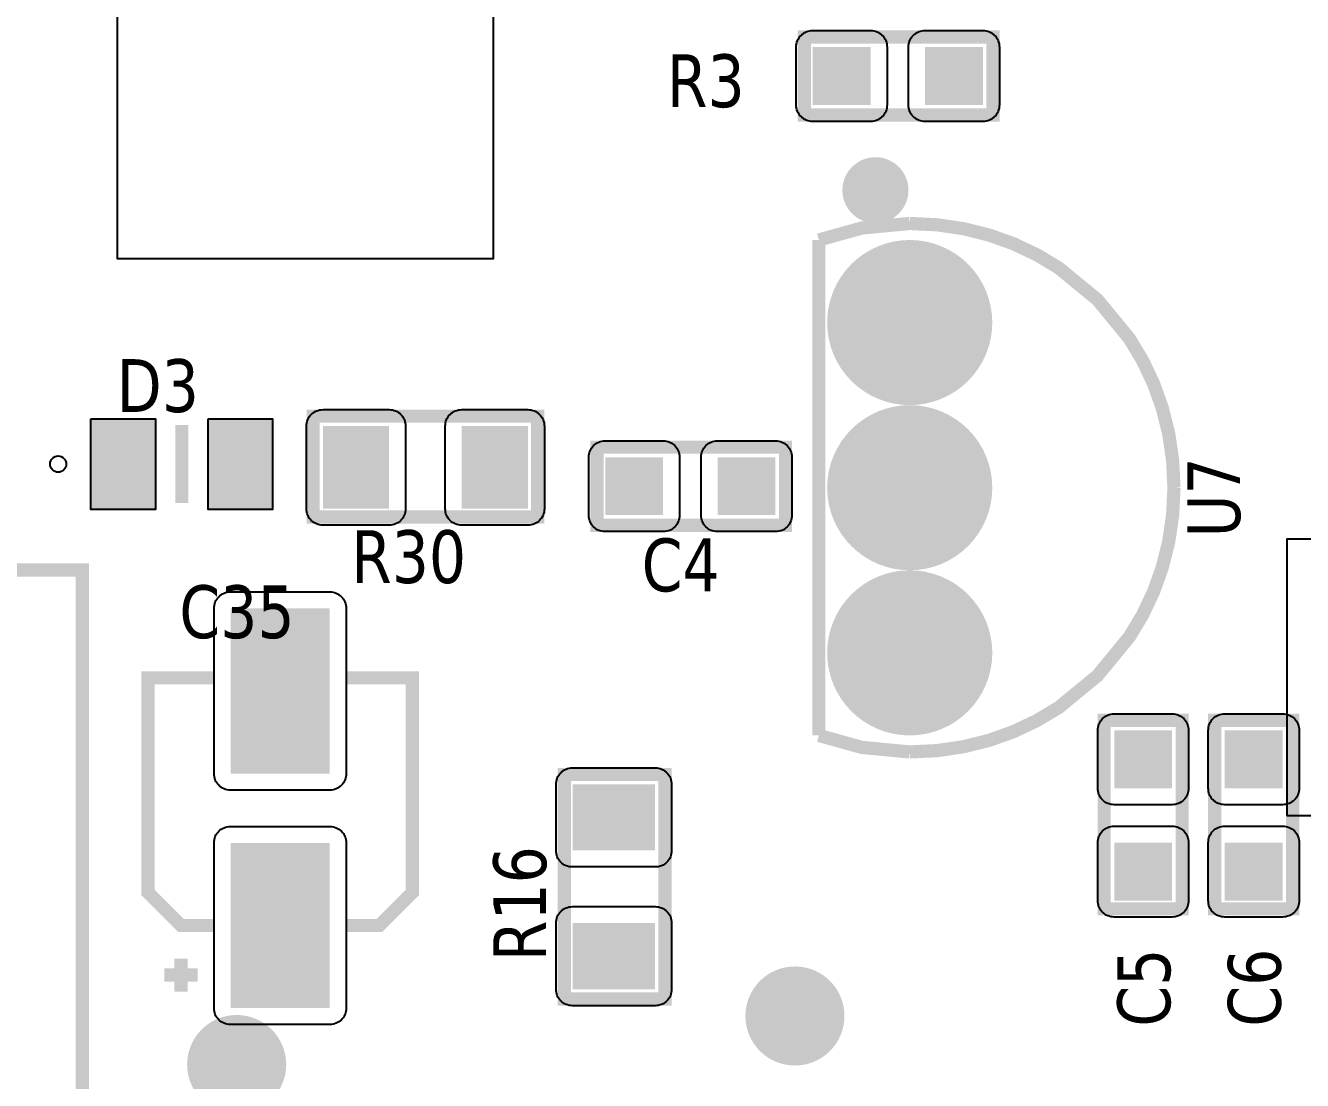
# Model space of a CAD drawing. Header units: millimetres. Extents: x 124 to 302, y 105 to 223.
# Drawn here: x 147.531 to 148.304, y 111.933 to 112.572 of the extents above; entities that cross this region are included whole.
import ezdxf

# ---------------------------------------------------------------- set-up
doc = ezdxf.new("R2010")
doc.units = ezdxf.units.MM
doc.styles.get("Standard").update_dxf_attribs({"font": 'tahoma.ttf'})

# ---------------------------------------------------------------- blocks, each defined once
blk = doc.blocks.new('RPAD')
blk.add_trace([(-0.5, -0.5), (-0.5, 0.5), (0.5, -0.5), (0.5, 0.5)])
blk = doc.blocks.new('EPAD')
at = {"const_width": 0.5}
blk.add_lwpolyline([(-0.25, 0, 1), (0.25, 0, 1)], format="xyb", close=True, dxfattribs=at)

msp = doc.modelspace()

# ---------------------------------------------------------------- linework, layer by layer
for points in [[(147.58614, 113.00816), (147.58614, 112.43095), (147.81403, 112.43095), (147.81403, 113.00816), (147.58614, 113.00816)], [(148.29436, 112.09365), (148.94008, 112.09365), (148.94008, 112.26105), (148.29436, 112.26105), (148.29436, 112.09365)]]:
    msp.add_lwpolyline(points)
for points in [[(148.04234, 112.514), (148.00734, 112.514), (148.0063, 112.51405), (148.00529, 112.5142), (148.00433, 112.51444), (148.0034, 112.51477), (148.00253, 112.51519), (148.0017, 112.51568), (148.00093, 112.51625), (148.00023, 112.51689), (147.99959, 112.5176), (147.99902, 112.51836), (147.99852, 112.51919), (147.99811, 112.52006), (147.99778, 112.52099), (147.99754, 112.52196), (147.99739, 112.52296), (147.99734, 112.524), (147.99734, 112.559), (147.99739, 112.56004), (147.99754, 112.56104), (147.99778, 112.56201), (147.99811, 112.56294), (147.99852, 112.56381), (147.99902, 112.56464), (147.99959, 112.5654), (148.00023, 112.56611), (148.00093, 112.56675), (148.0017, 112.56732), (148.00253, 112.56781), (148.0034, 112.56823), (148.00433, 112.56856), (148.00529, 112.5688), (148.0063, 112.56895), (148.00734, 112.569), (148.04234, 112.569), (148.04338, 112.56895), (148.04438, 112.5688), (148.04535, 112.56856), (148.04627, 112.56823), (148.04715, 112.56781), (148.04797, 112.56732), (148.04874, 112.56675), (148.04945, 112.56611), (148.05009, 112.5654), (148.05066, 112.56464), (148.05115, 112.56381), (148.05157, 112.56294), (148.0519, 112.56201), (148.05214, 112.56104), (148.05229, 112.56004), (148.05234, 112.559), (148.05234, 112.524), (148.05229, 112.52296), (148.05214, 112.52196), (148.0519, 112.52099), (148.05157, 112.52006), (148.05115, 112.51919), (148.05066, 112.51836), (148.05009, 112.5176), (148.04945, 112.51689), (148.04874, 112.51625), (148.04797, 112.51568), (148.04715, 112.51519), (148.04627, 112.51477), (148.04535, 112.51444), (148.04438, 112.5142), (148.04338, 112.51405), (148.04234, 112.514)], [(148.11034, 112.514), (148.07534, 112.514), (148.0743, 112.51405), (148.07329, 112.5142), (148.07233, 112.51444), (148.0714, 112.51477), (148.07053, 112.51519), (148.0697, 112.51568), (148.06893, 112.51625), (148.06823, 112.51689), (148.06759, 112.5176), (148.06702, 112.51836), (148.06652, 112.51919), (148.06611, 112.52006), (148.06578, 112.52099), (148.06554, 112.52196), (148.06539, 112.52296), (148.06534, 112.524), (148.06534, 112.559), (148.06539, 112.56004), (148.06554, 112.56104), (148.06578, 112.56201), (148.06611, 112.56294), (148.06652, 112.56381), (148.06702, 112.56464), (148.06759, 112.5654), (148.06823, 112.56611), (148.06893, 112.56675), (148.0697, 112.56732), (148.07053, 112.56781), (148.0714, 112.56823), (148.07233, 112.56856), (148.07329, 112.5688), (148.0743, 112.56895), (148.07534, 112.569), (148.11034, 112.569), (148.11138, 112.56895), (148.11238, 112.5688), (148.11335, 112.56856), (148.11427, 112.56823), (148.11515, 112.56781), (148.11597, 112.56732), (148.11674, 112.56675), (148.11745, 112.56611), (148.11809, 112.5654), (148.11866, 112.56464), (148.11915, 112.56381), (148.11957, 112.56294), (148.1199, 112.56201), (148.12014, 112.56104), (148.12029, 112.56004), (148.12034, 112.559), (148.12034, 112.524), (148.12029, 112.52296), (148.12014, 112.52196), (148.1199, 112.52099), (148.11957, 112.52006), (148.11915, 112.51919), (148.11866, 112.51836), (148.11809, 112.5176), (148.11745, 112.51689), (148.11674, 112.51625), (148.11597, 112.51568), (148.11515, 112.51519), (148.11427, 112.51477), (148.11335, 112.51444), (148.11238, 112.5142), (148.11138, 112.51405), (148.11034, 112.514)], [(147.75084, 112.2695), (147.71084, 112.2695), (147.7098, 112.26955), (147.70879, 112.2697), (147.70783, 112.26994), (147.7069, 112.27027), (147.70603, 112.27069), (147.7052, 112.27118), (147.70443, 112.27175), (147.70373, 112.27239), (147.70309, 112.2731), (147.70252, 112.27386), (147.70202, 112.27469), (147.70161, 112.27556), (147.70128, 112.27649), (147.70104, 112.27746), (147.70089, 112.27846), (147.70084, 112.2795), (147.70084, 112.3295), (147.70089, 112.33054), (147.70104, 112.33154), (147.70128, 112.33251), (147.70161, 112.33344), (147.70202, 112.33431), (147.70252, 112.33514), (147.70309, 112.3359), (147.70373, 112.33661), (147.70443, 112.33725), (147.7052, 112.33782), (147.70603, 112.33831), (147.7069, 112.33873), (147.70783, 112.33906), (147.70879, 112.3393), (147.7098, 112.33945), (147.71084, 112.3395), (147.75084, 112.3395), (147.75188, 112.33945), (147.75288, 112.3393), (147.75385, 112.33906), (147.75477, 112.33873), (147.75565, 112.33831), (147.75647, 112.33782), (147.75724, 112.33725), (147.75795, 112.33661), (147.75859, 112.3359), (147.75916, 112.33514), (147.75965, 112.33431), (147.76007, 112.33344), (147.7604, 112.33251), (147.76064, 112.33154), (147.76079, 112.33054), (147.76084, 112.3295), (147.76084, 112.2795), (147.76079, 112.27846), (147.76064, 112.27746), (147.7604, 112.27649), (147.76007, 112.27556), (147.75965, 112.27469), (147.75916, 112.27386), (147.75859, 112.2731), (147.75795, 112.27239), (147.75724, 112.27175), (147.75647, 112.27118), (147.75565, 112.27069), (147.75477, 112.27027), (147.75385, 112.26994), (147.75288, 112.2697), (147.75188, 112.26955), (147.75084, 112.2695)], [(147.83484, 112.2695), (147.79484, 112.2695), (147.7938, 112.26955), (147.79279, 112.2697), (147.79183, 112.26994), (147.7909, 112.27027), (147.79003, 112.27069), (147.7892, 112.27118), (147.78843, 112.27175), (147.78773, 112.27239), (147.78709, 112.2731), (147.78652, 112.27386), (147.78602, 112.27469), (147.78561, 112.27556), (147.78528, 112.27649), (147.78504, 112.27746), (147.78489, 112.27846), (147.78484, 112.2795), (147.78484, 112.3295), (147.78489, 112.33054), (147.78504, 112.33154), (147.78528, 112.33251), (147.78561, 112.33344), (147.78602, 112.33431), (147.78652, 112.33514), (147.78709, 112.3359), (147.78773, 112.33661), (147.78843, 112.33725), (147.7892, 112.33782), (147.79003, 112.33831), (147.7909, 112.33873), (147.79183, 112.33906), (147.79279, 112.3393), (147.7938, 112.33945), (147.79484, 112.3395), (147.83484, 112.3395), (147.83588, 112.33945), (147.83688, 112.3393), (147.83785, 112.33906), (147.83877, 112.33873), (147.83965, 112.33831), (147.84047, 112.33782), (147.84124, 112.33725), (147.84195, 112.33661), (147.84259, 112.3359), (147.84316, 112.33514), (147.84365, 112.33431), (147.84407, 112.33344), (147.8444, 112.33251), (147.84464, 112.33154), (147.84479, 112.33054), (147.84484, 112.3295), (147.84484, 112.2795), (147.84479, 112.27846), (147.84464, 112.27746), (147.8444, 112.27649), (147.84407, 112.27556), (147.84365, 112.27469), (147.84316, 112.27386), (147.84259, 112.2731), (147.84195, 112.27239), (147.84124, 112.27175), (147.84047, 112.27118), (147.83965, 112.27069), (147.83877, 112.27027), (147.83785, 112.26994), (147.83688, 112.2697), (147.83588, 112.26955), (147.83484, 112.2695)], [(147.57034, 112.334), (147.60934, 112.334), (147.60934, 112.279), (147.57034, 112.279), (147.57034, 112.334)], [(147.6412, 112.334), (147.6802, 112.334), (147.6802, 112.279), (147.6412, 112.279), (147.6412, 112.334)], [(147.91672, 112.26561), (147.88172, 112.26561), (147.88068, 112.26566), (147.87968, 112.26581), (147.87871, 112.26606), (147.87779, 112.26639), (147.87691, 112.2668), (147.87609, 112.2673), (147.87532, 112.26786), (147.87461, 112.26851), (147.87397, 112.26921), (147.8734, 112.26998), (147.87291, 112.2708), (147.8725, 112.27168), (147.87216, 112.2726), (147.87192, 112.27357), (147.87177, 112.27458), (147.87172, 112.27561), (147.87172, 112.31061), (147.87177, 112.31165), (147.87192, 112.31266), (147.87216, 112.31363), (147.8725, 112.31455), (147.87291, 112.31543), (147.8734, 112.31625), (147.87397, 112.31702), (147.87461, 112.31772), (147.87532, 112.31836), (147.87609, 112.31893), (147.87691, 112.31943), (147.87779, 112.31984), (147.87871, 112.32017), (147.87968, 112.32042), (147.88068, 112.32056), (147.88172, 112.32061), (147.91672, 112.32061), (147.91776, 112.32056), (147.91877, 112.32042), (147.91973, 112.32017), (147.92066, 112.31984), (147.92154, 112.31943), (147.92236, 112.31893), (147.92313, 112.31836), (147.92383, 112.31772), (147.92447, 112.31702), (147.92504, 112.31625), (147.92554, 112.31543), (147.92595, 112.31455), (147.92628, 112.31363), (147.92652, 112.31266), (147.92667, 112.31165), (147.92672, 112.31061), (147.92672, 112.27561), (147.92667, 112.27458), (147.92652, 112.27357), (147.92628, 112.2726), (147.92595, 112.27168), (147.92554, 112.2708), (147.92504, 112.26998), (147.92447, 112.26921), (147.92383, 112.26851), (147.92313, 112.26786), (147.92236, 112.2673), (147.92154, 112.2668), (147.92066, 112.26639), (147.91973, 112.26606), (147.91877, 112.26581), (147.91776, 112.26566), (147.91672, 112.26561)], [(147.98472, 112.26561), (147.94972, 112.26561), (147.94868, 112.26566), (147.94768, 112.26581), (147.94671, 112.26606), (147.94579, 112.26639), (147.94491, 112.2668), (147.94409, 112.2673), (147.94332, 112.26786), (147.94261, 112.26851), (147.94197, 112.26921), (147.9414, 112.26998), (147.94091, 112.2708), (147.9405, 112.27168), (147.94016, 112.2726), (147.93992, 112.27357), (147.93977, 112.27458), (147.93972, 112.27561), (147.93972, 112.31061), (147.93977, 112.31165), (147.93992, 112.31266), (147.94016, 112.31363), (147.9405, 112.31455), (147.94091, 112.31543), (147.9414, 112.31625), (147.94197, 112.31702), (147.94261, 112.31772), (147.94332, 112.31836), (147.94409, 112.31893), (147.94491, 112.31943), (147.94579, 112.31984), (147.94671, 112.32017), (147.94768, 112.32042), (147.94868, 112.32056), (147.94972, 112.32061), (147.98472, 112.32061), (147.98576, 112.32056), (147.98677, 112.32042), (147.98773, 112.32017), (147.98866, 112.31984), (147.98954, 112.31943), (147.99036, 112.31893), (147.99113, 112.31836), (147.99183, 112.31772), (147.99247, 112.31702), (147.99304, 112.31625), (147.99354, 112.31543), (147.99395, 112.31455), (147.99428, 112.31363), (147.99452, 112.31266), (147.99467, 112.31165), (147.99472, 112.31061), (147.99472, 112.27561), (147.99467, 112.27458), (147.99452, 112.27357), (147.99428, 112.2726), (147.99395, 112.27168), (147.99354, 112.2708), (147.99304, 112.26998), (147.99247, 112.26921), (147.99183, 112.26851), (147.99113, 112.26786), (147.99036, 112.2673), (147.98954, 112.2668), (147.98866, 112.26639), (147.98773, 112.26606), (147.98677, 112.26581), (147.98576, 112.26566), (147.98472, 112.26561)], [(147.71484, 112.10912), (147.65484, 112.10912), (147.6538, 112.10917), (147.65279, 112.10932), (147.65183, 112.10956), (147.6509, 112.10989), (147.65003, 112.11031), (147.6492, 112.1108), (147.64843, 112.11137), (147.64773, 112.11201), (147.64709, 112.11272), (147.64652, 112.11349), (147.64602, 112.11431), (147.64561, 112.11519), (147.64528, 112.11611), (147.64504, 112.11708), (147.64489, 112.11808), (147.64484, 112.11912), (147.64484, 112.21912), (147.64489, 112.22016), (147.64504, 112.22117), (147.64528, 112.22213), (147.64561, 112.22306), (147.64602, 112.22393), (147.64652, 112.22476), (147.64709, 112.22553), (147.64773, 112.22623), (147.64843, 112.22687), (147.6492, 112.22744), (147.65003, 112.22794), (147.6509, 112.22835), (147.65183, 112.22868), (147.65279, 112.22892), (147.6538, 112.22907), (147.65484, 112.22912), (147.71484, 112.22912), (147.71588, 112.22907), (147.71688, 112.22892), (147.71785, 112.22868), (147.71877, 112.22835), (147.71965, 112.22794), (147.72047, 112.22744), (147.72124, 112.22687), (147.72195, 112.22623), (147.72259, 112.22553), (147.72316, 112.22476), (147.72365, 112.22393), (147.72407, 112.22306), (147.7244, 112.22213), (147.72464, 112.22117), (147.72479, 112.22016), (147.72484, 112.21912), (147.72484, 112.11912), (147.72479, 112.11808), (147.72464, 112.11708), (147.7244, 112.11611), (147.72407, 112.11519), (147.72365, 112.11431), (147.72316, 112.11349), (147.72259, 112.11272), (147.72195, 112.11201), (147.72124, 112.11137), (147.72047, 112.1108), (147.71965, 112.11031), (147.71877, 112.10989), (147.71785, 112.10956), (147.71688, 112.10932), (147.71588, 112.10917), (147.71484, 112.10912)], [(148.23488, 112.14526), (148.23488, 112.11026), (148.23483, 112.10922), (148.23468, 112.10822), (148.23444, 112.10725), (148.23411, 112.10632), (148.23369, 112.10545), (148.2332, 112.10462), (148.23263, 112.10386), (148.23199, 112.10315), (148.23128, 112.10251), (148.23052, 112.10194), (148.22969, 112.10145), (148.22882, 112.10103), (148.22789, 112.1007), (148.22693, 112.10046), (148.22592, 112.10031), (148.22488, 112.10026), (148.18988, 112.10026), (148.18884, 112.10031), (148.18784, 112.10046), (148.18687, 112.1007), (148.18595, 112.10103), (148.18507, 112.10145), (148.18425, 112.10194), (148.18348, 112.10251), (148.18277, 112.10315), (148.18213, 112.10386), (148.18156, 112.10462), (148.18107, 112.10545), (148.18065, 112.10632), (148.18032, 112.10725), (148.18008, 112.10822), (148.17993, 112.10922), (148.17988, 112.11026), (148.17988, 112.14526), (148.17993, 112.1463), (148.18008, 112.1473), (148.18032, 112.14827), (148.18065, 112.1492), (148.18107, 112.15007), (148.18156, 112.1509), (148.18213, 112.15166), (148.18277, 112.15237), (148.18348, 112.15301), (148.18425, 112.15358), (148.18507, 112.15407), (148.18595, 112.15449), (148.18687, 112.15482), (148.18784, 112.15506), (148.18884, 112.15521), (148.18988, 112.15526), (148.22488, 112.15526), (148.22592, 112.15521), (148.22693, 112.15506), (148.22789, 112.15482), (148.22882, 112.15449), (148.22969, 112.15407), (148.23052, 112.15358), (148.23128, 112.15301), (148.23199, 112.15237), (148.23263, 112.15166), (148.2332, 112.1509), (148.23369, 112.15007), (148.23411, 112.1492), (148.23444, 112.14827), (148.23468, 112.1473), (148.23483, 112.1463), (148.23488, 112.14526)], [(148.30181, 112.14526), (148.30181, 112.11026), (148.30176, 112.10922), (148.30161, 112.10822), (148.30137, 112.10725), (148.30104, 112.10632), (148.30062, 112.10545), (148.30013, 112.10462), (148.29956, 112.10386), (148.29892, 112.10315), (148.29821, 112.10251), (148.29745, 112.10194), (148.29662, 112.10145), (148.29575, 112.10103), (148.29482, 112.1007), (148.29385, 112.10046), (148.29285, 112.10031), (148.29181, 112.10026), (148.25681, 112.10026), (148.25577, 112.10031), (148.25477, 112.10046), (148.2538, 112.1007), (148.25287, 112.10103), (148.252, 112.10145), (148.25117, 112.10194), (148.25041, 112.10251), (148.2497, 112.10315), (148.24906, 112.10386), (148.24849, 112.10462), (148.248, 112.10545), (148.24758, 112.10632), (148.24725, 112.10725), (148.24701, 112.10822), (148.24686, 112.10922), (148.24681, 112.11026), (148.24681, 112.14526), (148.24686, 112.1463), (148.24701, 112.1473), (148.24725, 112.14827), (148.24758, 112.1492), (148.248, 112.15007), (148.24849, 112.1509), (148.24906, 112.15166), (148.2497, 112.15237), (148.25041, 112.15301), (148.25117, 112.15358), (148.252, 112.15407), (148.25287, 112.15449), (148.2538, 112.15482), (148.25477, 112.15506), (148.25577, 112.15521), (148.25681, 112.15526), (148.29181, 112.15526), (148.29285, 112.15521), (148.29385, 112.15506), (148.29482, 112.15482), (148.29575, 112.15449), (148.29662, 112.15407), (148.29745, 112.15358), (148.29821, 112.15301), (148.29892, 112.15237), (148.29956, 112.15166), (148.30013, 112.1509), (148.30062, 112.15007), (148.30104, 112.1492), (148.30137, 112.14827), (148.30161, 112.1473), (148.30176, 112.1463), (148.30181, 112.14526)], [(147.8519, 112.07256), (147.8519, 112.11256), (147.85195, 112.11359), (147.8521, 112.1146), (147.85234, 112.11557), (147.85267, 112.11649), (147.85309, 112.11737), (147.85358, 112.11819), (147.85415, 112.11896), (147.85479, 112.11966), (147.8555, 112.12031), (147.85626, 112.12087), (147.85709, 112.12137), (147.85797, 112.12178), (147.85889, 112.12211), (147.85986, 112.12236), (147.86086, 112.12251), (147.8619, 112.12256), (147.9119, 112.12256), (147.91294, 112.12251), (147.91395, 112.12236), (147.91491, 112.12211), (147.91584, 112.12178), (147.91671, 112.12137), (147.91754, 112.12087), (147.9183, 112.12031), (147.91901, 112.11966), (147.91965, 112.11896), (147.92022, 112.11819), (147.92071, 112.11737), (147.92113, 112.11649), (147.92146, 112.11557), (147.9217, 112.1146), (147.92185, 112.11359), (147.9219, 112.11256), (147.9219, 112.07256), (147.92185, 112.07152), (147.9217, 112.07051), (147.92146, 112.06954), (147.92113, 112.06862), (147.92071, 112.06774), (147.92022, 112.06692), (147.91965, 112.06615), (147.91901, 112.06545), (147.9183, 112.06481), (147.91754, 112.06424), (147.91671, 112.06374), (147.91584, 112.06333), (147.91491, 112.063), (147.91395, 112.06275), (147.91294, 112.06261), (147.9119, 112.06256), (147.8619, 112.06256), (147.86086, 112.06261), (147.85986, 112.06275), (147.85889, 112.063), (147.85797, 112.06333), (147.85709, 112.06374), (147.85626, 112.06424), (147.8555, 112.06481), (147.85479, 112.06545), (147.85415, 112.06615), (147.85358, 112.06692), (147.85309, 112.06774), (147.85267, 112.06862), (147.85234, 112.06954), (147.8521, 112.07051), (147.85195, 112.07152), (147.8519, 112.07256)], [(148.23488, 112.07726), (148.23488, 112.04226), (148.23483, 112.04122), (148.23468, 112.04022), (148.23444, 112.03925), (148.23411, 112.03832), (148.23369, 112.03745), (148.2332, 112.03662), (148.23263, 112.03586), (148.23199, 112.03515), (148.23128, 112.03451), (148.23052, 112.03394), (148.22969, 112.03345), (148.22882, 112.03303), (148.22789, 112.0327), (148.22693, 112.03246), (148.22592, 112.03231), (148.22488, 112.03226), (148.18988, 112.03226), (148.18884, 112.03231), (148.18784, 112.03246), (148.18687, 112.0327), (148.18595, 112.03303), (148.18507, 112.03345), (148.18425, 112.03394), (148.18348, 112.03451), (148.18277, 112.03515), (148.18213, 112.03586), (148.18156, 112.03662), (148.18107, 112.03745), (148.18065, 112.03832), (148.18032, 112.03925), (148.18008, 112.04022), (148.17993, 112.04122), (148.17988, 112.04226), (148.17988, 112.07726), (148.17993, 112.0783), (148.18008, 112.0793), (148.18032, 112.08027), (148.18065, 112.0812), (148.18107, 112.08207), (148.18156, 112.0829), (148.18213, 112.08366), (148.18277, 112.08437), (148.18348, 112.08501), (148.18425, 112.08558), (148.18507, 112.08607), (148.18595, 112.08649), (148.18687, 112.08682), (148.18784, 112.08706), (148.18884, 112.08721), (148.18988, 112.08726), (148.22488, 112.08726), (148.22592, 112.08721), (148.22693, 112.08706), (148.22789, 112.08682), (148.22882, 112.08649), (148.22969, 112.08607), (148.23052, 112.08558), (148.23128, 112.08501), (148.23199, 112.08437), (148.23263, 112.08366), (148.2332, 112.0829), (148.23369, 112.08207), (148.23411, 112.0812), (148.23444, 112.08027), (148.23468, 112.0793), (148.23483, 112.0783), (148.23488, 112.07726)], [(148.30181, 112.07726), (148.30181, 112.04226), (148.30176, 112.04122), (148.30161, 112.04022), (148.30137, 112.03925), (148.30104, 112.03832), (148.30062, 112.03745), (148.30013, 112.03662), (148.29956, 112.03586), (148.29892, 112.03515), (148.29821, 112.03451), (148.29745, 112.03394), (148.29662, 112.03345), (148.29575, 112.03303), (148.29482, 112.0327), (148.29385, 112.03246), (148.29285, 112.03231), (148.29181, 112.03226), (148.25681, 112.03226), (148.25577, 112.03231), (148.25477, 112.03246), (148.2538, 112.0327), (148.25287, 112.03303), (148.252, 112.03345), (148.25117, 112.03394), (148.25041, 112.03451), (148.2497, 112.03515), (148.24906, 112.03586), (148.24849, 112.03662), (148.248, 112.03745), (148.24758, 112.03832), (148.24725, 112.03925), (148.24701, 112.04022), (148.24686, 112.04122), (148.24681, 112.04226), (148.24681, 112.07726), (148.24686, 112.0783), (148.24701, 112.0793), (148.24725, 112.08027), (148.24758, 112.0812), (148.248, 112.08207), (148.24849, 112.0829), (148.24906, 112.08366), (148.2497, 112.08437), (148.25041, 112.08501), (148.25117, 112.08558), (148.252, 112.08607), (148.25287, 112.08649), (148.2538, 112.08682), (148.25477, 112.08706), (148.25577, 112.08721), (148.25681, 112.08726), (148.29181, 112.08726), (148.29285, 112.08721), (148.29385, 112.08706), (148.29482, 112.08682), (148.29575, 112.08649), (148.29662, 112.08607), (148.29745, 112.08558), (148.29821, 112.08501), (148.29892, 112.08437), (148.29956, 112.08366), (148.30013, 112.0829), (148.30062, 112.08207), (148.30104, 112.0812), (148.30137, 112.08027), (148.30161, 112.0793), (148.30176, 112.0783), (148.30181, 112.07726)], [(147.71484, 111.96712), (147.65484, 111.96712), (147.6538, 111.96717), (147.65279, 111.96732), (147.65183, 111.96756), (147.6509, 111.96789), (147.65003, 111.96831), (147.6492, 111.9688), (147.64843, 111.96937), (147.64773, 111.97001), (147.64709, 111.97072), (147.64652, 111.97149), (147.64602, 111.97231), (147.64561, 111.97319), (147.64528, 111.97411), (147.64504, 111.97508), (147.64489, 111.97608), (147.64484, 111.97712), (147.64484, 112.07712), (147.64489, 112.07816), (147.64504, 112.07917), (147.64528, 112.08013), (147.64561, 112.08106), (147.64602, 112.08193), (147.64652, 112.08276), (147.64709, 112.08353), (147.64773, 112.08423), (147.64843, 112.08487), (147.6492, 112.08544), (147.65003, 112.08594), (147.6509, 112.08635), (147.65183, 112.08668), (147.65279, 112.08692), (147.6538, 112.08707), (147.65484, 112.08712), (147.71484, 112.08712), (147.71588, 112.08707), (147.71688, 112.08692), (147.71785, 112.08668), (147.71877, 112.08635), (147.71965, 112.08594), (147.72047, 112.08544), (147.72124, 112.08487), (147.72195, 112.08423), (147.72259, 112.08353), (147.72316, 112.08276), (147.72365, 112.08193), (147.72407, 112.08106), (147.7244, 112.08013), (147.72464, 112.07917), (147.72479, 112.07816), (147.72484, 112.07712), (147.72484, 111.97712), (147.72479, 111.97608), (147.72464, 111.97508), (147.7244, 111.97411), (147.72407, 111.97319), (147.72365, 111.97231), (147.72316, 111.97149), (147.72259, 111.97072), (147.72195, 111.97001), (147.72124, 111.96937), (147.72047, 111.9688), (147.71965, 111.96831), (147.71877, 111.96789), (147.71785, 111.96756), (147.71688, 111.96732), (147.71588, 111.96717), (147.71484, 111.96712)], [(147.8519, 111.98856), (147.8519, 112.02856), (147.85195, 112.02959), (147.8521, 112.0306), (147.85234, 112.03157), (147.85267, 112.03249), (147.85309, 112.03337), (147.85358, 112.03419), (147.85415, 112.03496), (147.85479, 112.03566), (147.8555, 112.03631), (147.85626, 112.03687), (147.85709, 112.03737), (147.85797, 112.03778), (147.85889, 112.03811), (147.85986, 112.03836), (147.86086, 112.03851), (147.8619, 112.03856), (147.9119, 112.03856), (147.91294, 112.03851), (147.91395, 112.03836), (147.91491, 112.03811), (147.91584, 112.03778), (147.91671, 112.03737), (147.91754, 112.03687), (147.9183, 112.03631), (147.91901, 112.03566), (147.91965, 112.03496), (147.92022, 112.03419), (147.92071, 112.03337), (147.92113, 112.03249), (147.92146, 112.03157), (147.9217, 112.0306), (147.92185, 112.02959), (147.9219, 112.02856), (147.9219, 111.98856), (147.92185, 111.98752), (147.9217, 111.98651), (147.92146, 111.98554), (147.92113, 111.98462), (147.92071, 111.98374), (147.92022, 111.98292), (147.91965, 111.98215), (147.91901, 111.98145), (147.9183, 111.98081), (147.91754, 111.98024), (147.91671, 111.97974), (147.91584, 111.97933), (147.91491, 111.979), (147.91395, 111.97875), (147.91294, 111.97861), (147.9119, 111.97856), (147.8619, 111.97856), (147.86086, 111.97861), (147.85986, 111.97875), (147.85889, 111.979), (147.85797, 111.97933), (147.85709, 111.97974), (147.85626, 111.98024), (147.8555, 111.98081), (147.85479, 111.98145), (147.85415, 111.98215), (147.85358, 111.98292), (147.85309, 111.98374), (147.85267, 111.98462), (147.85234, 111.98554), (147.8521, 111.98651), (147.85195, 111.98752), (147.8519, 111.98856)]]:
    msp.add_lwpolyline(points, close=True)
for points, const_width in [([(148.00229, 112.51788), (148.11646, 112.51788), (148.11646, 112.56512), (148.00229, 112.56512), (148.00229, 112.51788)], 0.008), ([(148.00229, 112.51788), (148.11646, 112.51788), (148.11646, 112.56512), (148.00229, 112.56512), (148.00229, 112.51788)], 0.008), ([(148.00229, 112.51788), (148.11646, 112.51788), (148.11646, 112.56512), (148.00229, 112.56512), (148.00229, 112.51788)], 0.008), ([(148.06605, 112.45221), (148.03705, 112.44946), (148.01105, 112.44221)], 0.008), ([(148.06605, 112.45221), (148.03705, 112.44946), (148.01105, 112.44221)], 0.008), ([(148.06605, 112.45221), (148.03705, 112.44946), (148.01105, 112.44221)], 0.008), ([(148.06605, 112.45221), (148.08267, 112.4514), (148.09876, 112.44903), (148.11423, 112.44516), (148.12902, 112.43987), (148.14304, 112.43323), (148.15622, 112.42532), (148.1798, 112.40596), (148.19915, 112.38239), (148.20706, 112.3692), (148.2137, 112.35518), (148.21899, 112.3404), (148.22286, 112.32493), (148.22524, 112.30884), (148.22605, 112.29221)], 0.008), ([(148.06605, 112.45221), (148.08267, 112.4514), (148.09876, 112.44903), (148.11423, 112.44516), (148.12902, 112.43987), (148.14304, 112.43323), (148.15622, 112.42532), (148.1798, 112.40596), (148.19915, 112.38239), (148.20706, 112.3692), (148.2137, 112.35518), (148.21899, 112.3404), (148.22286, 112.32493), (148.22524, 112.30884), (148.22605, 112.29221)], 0.008), ([(148.06605, 112.45221), (148.08267, 112.4514), (148.09876, 112.44903), (148.11423, 112.44516), (148.12902, 112.43987), (148.14304, 112.43323), (148.15622, 112.42532), (148.1798, 112.40596), (148.19915, 112.38239), (148.20706, 112.3692), (148.2137, 112.35518), (148.21899, 112.3404), (148.22286, 112.32493), (148.22524, 112.30884), (148.22605, 112.29221)], 0.008), ([(148.01105, 112.44221), (148.01105, 112.14221)], 0.008), ([(148.01105, 112.44221), (148.01105, 112.14221)], 0.008), ([(148.01105, 112.44221), (148.01105, 112.14221)], 0.008), ([(147.70484, 112.2745), (147.84084, 112.2745), (147.84084, 112.3355), (147.70484, 112.3355), (147.70484, 112.2745)], 0.008), ([(147.70484, 112.2745), (147.84084, 112.2745), (147.84084, 112.3355), (147.70484, 112.3355), (147.70484, 112.2745)], 0.008), ([(147.70484, 112.2745), (147.84084, 112.2745), (147.84084, 112.3355), (147.70484, 112.3355), (147.70484, 112.2745)], 0.008), ([(147.62527, 112.33012), (147.62527, 112.28288)], 0.00787), ([(147.62527, 112.33012), (147.62527, 112.28288)], 0.00787), ([(147.62527, 112.33012), (147.62527, 112.28288)], 0.00787), ([(147.87667, 112.26949), (147.99085, 112.26949), (147.99085, 112.31674), (147.87667, 112.31674), (147.87667, 112.26949)], 0.008), ([(147.87667, 112.26949), (147.99085, 112.26949), (147.99085, 112.31674), (147.87667, 112.31674), (147.87667, 112.26949)], 0.008), ([(147.87667, 112.26949), (147.99085, 112.26949), (147.99085, 112.31674), (147.87667, 112.31674), (147.87667, 112.26949)], 0.008), ([(148.06605, 112.13221), (148.08267, 112.13302), (148.09876, 112.1354), (148.11423, 112.13927), (148.12902, 112.14456), (148.14304, 112.15119), (148.15622, 112.15911), (148.1798, 112.17846), (148.19915, 112.20204), (148.20706, 112.21522), (148.2137, 112.22924), (148.21899, 112.24403), (148.22286, 112.2595), (148.22524, 112.27558), (148.22605, 112.29221)], 0.008), ([(148.06605, 112.13221), (148.08267, 112.13302), (148.09876, 112.1354), (148.11423, 112.13927), (148.12902, 112.14456), (148.14304, 112.15119), (148.15622, 112.15911), (148.1798, 112.17846), (148.19915, 112.20204), (148.20706, 112.21522), (148.2137, 112.22924), (148.21899, 112.24403), (148.22286, 112.2595), (148.22524, 112.27558), (148.22605, 112.29221)], 0.008), ([(148.06605, 112.13221), (148.08267, 112.13302), (148.09876, 112.1354), (148.11423, 112.13927), (148.12902, 112.14456), (148.14304, 112.15119), (148.15622, 112.15911), (148.1798, 112.17846), (148.19915, 112.20204), (148.20706, 112.21522), (148.2137, 112.22924), (148.21899, 112.24403), (148.22286, 112.2595), (148.22524, 112.27558), (148.22605, 112.29221)], 0.008), ([(147.07295, 111.31717), (147.56507, 111.31717), (147.56507, 112.24237), (147.07295, 112.24237), (147.07295, 111.31717)], 0.008), ([(147.07295, 111.31717), (147.56507, 111.31717), (147.56507, 112.24237), (147.07295, 112.24237), (147.07295, 111.31717)], 0.008), ([(147.07295, 111.31717), (147.56507, 111.31717), (147.56507, 112.24237), (147.07295, 112.24237), (147.07295, 111.31717)], 0.008), ([(147.64484, 112.02712), (147.62484, 112.02712), (147.60484, 112.04712), (147.60484, 112.17712), (147.64484, 112.17712)], 0.008), ([(147.64484, 112.02712), (147.62484, 112.02712), (147.60484, 112.04712), (147.60484, 112.17712), (147.64484, 112.17712)], 0.008), ([(147.64484, 112.02712), (147.62484, 112.02712), (147.60484, 112.04712), (147.60484, 112.17712), (147.64484, 112.17712)], 0.008), ([(147.72484, 112.17712), (147.76484, 112.17712), (147.76484, 112.04712), (147.74484, 112.02712), (147.72484, 112.02712)], 0.008), ([(147.72484, 112.17712), (147.76484, 112.17712), (147.76484, 112.04712), (147.74484, 112.02712), (147.72484, 112.02712)], 0.008), ([(147.72484, 112.17712), (147.76484, 112.17712), (147.76484, 112.04712), (147.74484, 112.02712), (147.72484, 112.02712)], 0.008), ([(148.18376, 112.03721), (148.231, 112.03721), (148.231, 112.15138), (148.18376, 112.15138), (148.18376, 112.03721)], 0.008), ([(148.18376, 112.03721), (148.231, 112.03721), (148.231, 112.15138), (148.18376, 112.15138), (148.18376, 112.03721)], 0.008), ([(148.18376, 112.03721), (148.231, 112.03721), (148.231, 112.15138), (148.18376, 112.15138), (148.18376, 112.03721)], 0.008), ([(148.25069, 112.03721), (148.29793, 112.03721), (148.29793, 112.15138), (148.25069, 112.15138), (148.25069, 112.03721)], 0.008), ([(148.25069, 112.03721), (148.29793, 112.03721), (148.29793, 112.15138), (148.25069, 112.15138), (148.25069, 112.03721)], 0.008), ([(148.25069, 112.03721), (148.29793, 112.03721), (148.29793, 112.15138), (148.25069, 112.15138), (148.25069, 112.03721)], 0.008), ([(148.06605, 112.13221), (148.03705, 112.13496), (148.01105, 112.14221)], 0.008), ([(148.06605, 112.13221), (148.03705, 112.13496), (148.01105, 112.14221)], 0.008), ([(148.06605, 112.13221), (148.03705, 112.13496), (148.01105, 112.14221)], 0.008), ([(147.8569, 111.98256), (147.9179, 111.98256), (147.9179, 112.11856), (147.8569, 112.11856), (147.8569, 111.98256)], 0.008), ([(147.8569, 111.98256), (147.9179, 111.98256), (147.9179, 112.11856), (147.8569, 112.11856), (147.8569, 111.98256)], 0.008), ([(147.8569, 111.98256), (147.9179, 111.98256), (147.9179, 112.11856), (147.8569, 112.11856), (147.8569, 111.98256)], 0.008), ([(147.62484, 112.00712), (147.62484, 111.98712)], 0.008), ([(147.62484, 112.00712), (147.62484, 111.98712)], 0.008), ([(147.62484, 112.00712), (147.62484, 111.98712)], 0.008), ([(147.63484, 111.99712), (147.61484, 111.99712)], 0.008), ([(147.63484, 111.99712), (147.61484, 111.99712)], 0.008), ([(147.63484, 111.99712), (147.61484, 111.99712)], 0.008)]:
    msp.add_lwpolyline(points, dxfattribs=dict(const_width=const_width))
msp.add_circle((147.55047, 112.3065), 0.00492)
msp.add_circle((147.55047, 112.3065), 0.00492)
msp.add_circle((147.55047, 112.3065), 0.00492)

# ---------------------------------------------------------------- block references
for p, xscale, yscale, rotation in [((148.02484, 112.5415), 0.035, 0.035, 180), ((148.09284, 112.5415), 0.035, 0.035, 180), ((147.73084, 112.3045), 0.04, 0.05, 180), ((147.81484, 112.3045), 0.04, 0.05, 180), ((147.89922, 112.29311), 0.035, 0.035, 180), ((147.96722, 112.29311), 0.035, 0.035, 180), ((147.68484, 112.16912), 0.06, 0.1, 180), ((148.20738, 112.12776), 0.035, 0.035, 270), ((148.27431, 112.12776), 0.035, 0.035, 270), ((147.8869, 112.09256), 0.04, 0.05, 90), ((147.68484, 112.02712), 0.06, 0.1, 180), ((148.20738, 112.05976), 0.035, 0.035, 270), ((148.27431, 112.05976), 0.035, 0.035, 270), ((147.8869, 112.00856), 0.04, 0.05, 90)]:
    msp.add_blockref('RPAD', p, dxfattribs=dict(xscale=xscale, yscale=yscale, rotation=rotation))
for name, p, xscale, yscale in [('EPAD', (148.04529, 112.47234), 0.04, 0.04), ('EPAD', (148.06605, 112.39221), 0.1, 0.1), ('EPAD', (148.06605, 112.29221), 0.1, 0.1), ('RPAD', (147.58984, 112.3065), 0.039, 0.055), ('RPAD', (147.6607, 112.3065), 0.039, 0.055), ('EPAD', (148.06605, 112.19221), 0.1, 0.1), ('EPAD', (147.99655, 111.97234), 0.06, 0.06), ('EPAD', (147.65854, 111.94294), 0.06, 0.06)]:
    msp.add_blockref(name, p, dxfattribs=dict(xscale=xscale, yscale=yscale))

# ---------------------------------------------------------------- texts
at = {"width": 0.9375}
for s, p in [('R3', (147.91905, 112.52263)), ('R3', (147.91905, 112.52263)), ('R3', (147.91905, 112.52263)), ('D3', (147.58592, 112.33806)), ('D3', (147.58592, 112.33806)), ('D3', (147.58592, 112.33806)), ('R30', (147.72784, 112.2345)), ('R30', (147.72784, 112.2345)), ('R30', (147.72784, 112.2345)), ('C4', (147.90376, 112.22949)), ('C4', (147.90376, 112.22949)), ('C4', (147.90376, 112.22949)), ('C35', (147.62384, 112.20112)), ('C35', (147.62384, 112.20112)), ('C35', (147.62384, 112.20112))]:
    msp.add_text(s, height=0.032, dxfattribs=at).set_placement(p)
for s, p in [('U7', (148.26605, 112.26221)), ('U7', (148.26605, 112.26221)), ('U7', (148.26605, 112.26221)), ('R16', (147.8459, 112.00556)), ('R16', (147.8459, 112.00556)), ('R16', (147.8459, 112.00556)), ('C5', (148.22376, 111.96587)), ('C5', (148.22376, 111.96587)), ('C5', (148.22376, 111.96587)), ('C6', (148.29069, 111.96587)), ('C6', (148.29069, 111.96587)), ('C6', (148.29069, 111.96587))]:
    msp.add_text(s, height=0.032, rotation=90, dxfattribs=at).set_placement(p)

doc.saveas('drawing.dxf')
